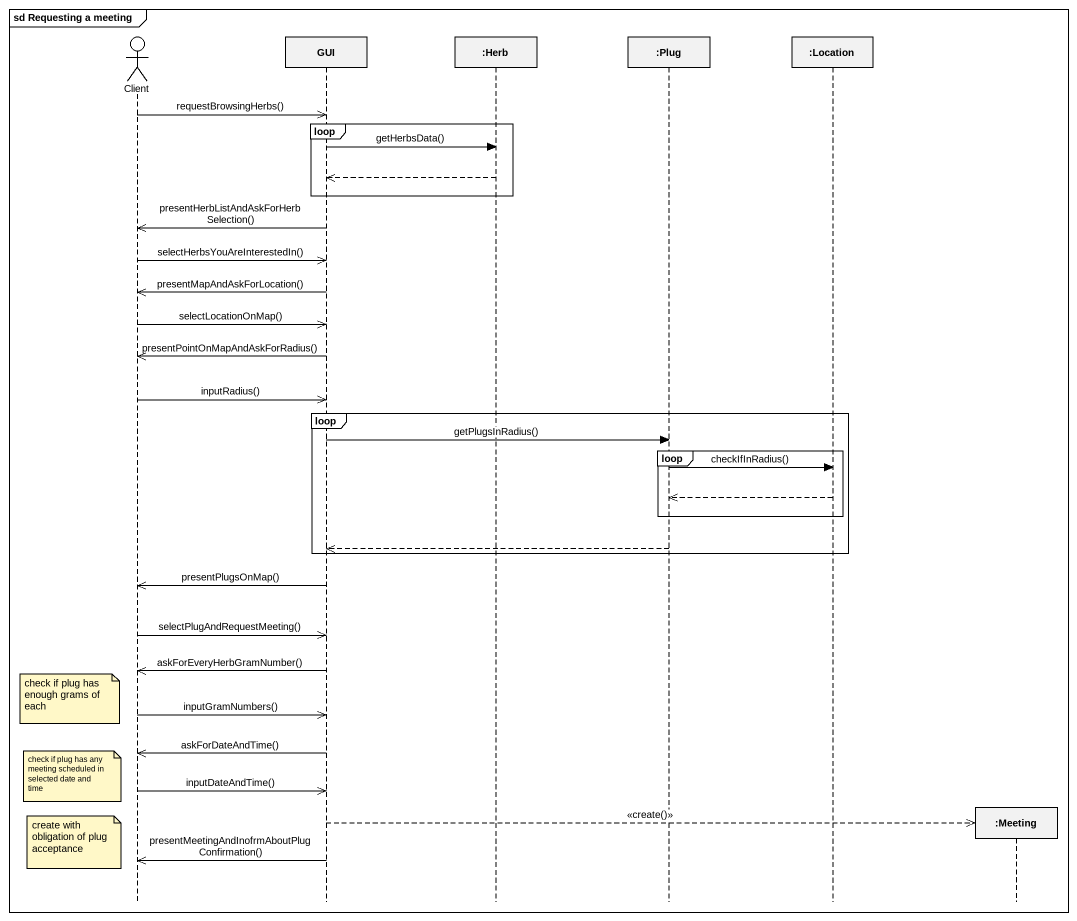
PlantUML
@startuml
mainframe sd Requesting a meeting
hide footbox
actor Client
participant GUI
participant ":Herb" as Herb
participant ":Plug" as Plug
participant ":Location" as Location
participant ":Meeting" as Meeting

Client ->> GUI : requestBrowsingHerbs()
loop
  GUI -> Herb : getHerbsData()
  Herb -->> GUI
end
GUI ->> Client : presentHerbListAndAskForHerbSelection()
Client ->> GUI : selectHerbsYouAreInterestedIn()
GUI ->> Client : presentMapAndAskForLocation()
Client ->> GUI : selectLocationOnMap()
GUI ->> Client : presentPointOnMapAndAskForRadius()
Client ->> GUI : inputRadius()
loop
  GUI -> Plug : getPlugsInRadius()
  loop
    Plug -> Location : checkIfInRadius()
    Location -->> Plug
  end
  Plug -->> GUI
end
GUI ->> Client : presentPlugsOnMap()
Client ->> GUI : selectPlugAndRequestMeeting()
GUI ->> Client : askForEveryHerbGramNumber()
note left of Client : check if plug has enough grams of each
Client ->> GUI : inputGramNumbers()
GUI ->> Client : askForDateAndTime()
note left of Client : check if plug has any meeting scheduled in selected date and time
Client ->> GUI : inputDateAndTime()
GUI -->> Meeting ** : <<create()>>
note left of Client : create with obligation of plug acceptance
GUI ->> Client : presentMeetingAndInofrmAboutPlugConfirmation()
@enduml
